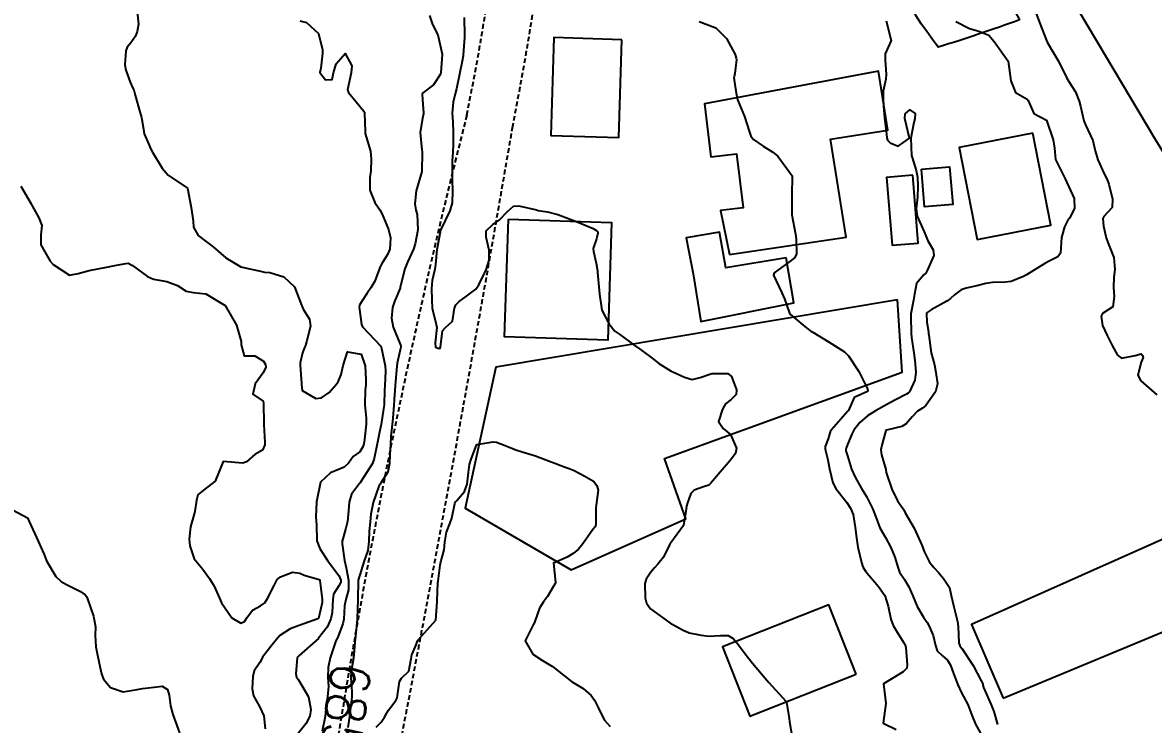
# Model space of a CAD drawing. Header units: metres. Extents: x 292545 to 299085, y 7450245 to 7463078.
# Drawn here: x 296326.8 to 296442.8, y 7454572.5 to 7454644.4 of the extents above; entities that cross this region are included whole.
import ezdxf
from ezdxf.enums import TextEntityAlignment as Align

# ---------------------------------------------------------------- set-up
doc = ezdxf.new("R2010")
doc.units = ezdxf.units.M
doc.linetypes.add('DASHED', pattern=[0.75, 0.5, -0.25])
for name, color, linetype in [('Cotas', 45, 'Continuous'), ('Curvas de Nivel 1m', 11, 'Continuous'), ('Curvas de Nivel 5m', 15, 'Continuous'), ('Edificações', 30, 'Continuous'), ('Vias Primárias', 230, 'Continuous'), ('Vias Secundárias', 230, 'DASHED')]:
    doc.layers.add(name, color=color, linetype=linetype)
doc.styles.add('Style-STANDARD', font='STANDARD.shx')

msp = doc.modelspace()

# ---------------------------------------------------------------- linework, layer by layer
at = {"layer": 'Curvas de Nivel 1m', "flags": 128}
for points, elevation in [([(296338.58, 7454645.52), (296338.71, 7454644.28), (296338.59, 7454643.52), (296338.42, 7454643.04), (296337.93, 7454642.35), (296337.56, 7454641.89), (296337.43, 7454641.53), (296337.33, 7454640.1), (296337.41, 7454639.53), (296337.88, 7454638.3), (296338.12, 7454637.78), (296338.23, 7454637.52), (296338.39, 7454636.99), (296338.78, 7454635.52), (296339.03, 7454634.71), (296339.25, 7454633.51), (296339.32, 7454633.01), (296339.81, 7454631.87), (296339.97, 7454631.5), (296340.15, 7454631.15), (296341.16, 7454629.49), (296341.77, 7454628.79), (296343.75, 7454627.46), (296344.14, 7454625.45), (296344.32, 7454624.06), (296344.38, 7454623.45), (296344.84, 7454622.58), (296345.69, 7454621.96), (296346.39, 7454621.42), (296347.67, 7454620.3), (296349.21, 7454619.39), (296349.65, 7454619.29), (296351.23, 7454618.95), (296351.65, 7454618.85), (296352.19, 7454618.81), (296353.64, 7454618.36), (296354.71, 7454617.33), (296355.46, 7454615.46), (296355.5, 7454615.32), (296355.6, 7454615.04), (296356.28, 7454614), (296356.37, 7454613.31), (296355.95, 7454611.7), (296355.84, 7454611.32), (296355.76, 7454611.11), (296355.55, 7454610.58), (296355.31, 7454609.55), (296355.3, 7454609.32), (296355.44, 7454607.39), (296355.45, 7454607.32), (296355.5, 7454606.69), (296356.91, 7454605.88), (296357.49, 7454605.94), (296358.28, 7454606.51), (296358.98, 7454607.28), (296359.2, 7454607.59), (296359.52, 7454608.35), (296359.71, 7454609.27), (296360.15, 7454610.66), (296361.55, 7454610.42), (296361.97, 7454609.24), (296362.05, 7454607.78), (296362.03, 7454607.24), (296361.99, 7454606.76), (296361.94, 7454605.24), (296362.09, 7454603.86), (296362.07, 7454603.24), (296361.89, 7454601.68), (296361.82, 7454601.24), (296361.74, 7454600.94), (296361.43, 7454600.43), (296360.75, 7454599.93), (296360.26, 7454599.26), (296359.82, 7454598.85), (296359.41, 7454598.67), (296358.42, 7454598.26), (296357.39, 7454597.29), (296356.98, 7454595.3), (296356.91, 7454593.74), (296356.95, 7454593.3), (296356.97, 7454592.92), (296357.03, 7454591.29), (296357.31, 7454590.49), (296358.1, 7454589.28), (296359.28, 7454587.75), (296359.48, 7454587.27), (296359.48, 7454587.06), (296359.27, 7454586.67), (296358.72, 7454585.81), (296358.64, 7454585.28), (296358.58, 7454583.93), (296358.46, 7454583.28), (296358.08, 7454582.42), (296357.2, 7454581.32), (296357.18, 7454581.29), (296355.18, 7454579.49), (296355.09, 7454579.42), (296355.01, 7454579.32), (296354.85, 7454577.64), (296354.93, 7454577.32), (296355.15, 7454577.02), (296356.15, 7454575.31), (296356.41, 7454574.01), (296356.3, 7454573.31), (296355.9, 7454572.51), (296355.08, 7454571.5)], 687), ([(296355.26, 7454644.62), (296355.95, 7454644.42), (296357.2, 7454643.3), (296357.59, 7454641.62), (296357.59, 7454641.29), (296357.44, 7454639.75), (296357.32, 7454639.3), (296357.89, 7454638.54), (296358.59, 7454638.58), (296358.73, 7454639.28), (296359, 7454640.18), (296359.91, 7454641.27), (296360.62, 7454639.98), (296360.55, 7454639.26), (296360.15, 7454637.54), (296360.25, 7454637.26), (296361.84, 7454635.36), (296361.9, 7454635.24), (296361.91, 7454635.17), (296361.96, 7454633.24), (296361.99, 7454633.07), (296362.51, 7454631.23), (296362.6, 7454630.41), (296362.54, 7454629.23), (296362.45, 7454628.55), (296362.44, 7454627.23), (296362.98, 7454625.99), (296363.47, 7454625.22), (296363.72, 7454624.78), (296364.38, 7454623.21), (296364.56, 7454622.34), (296364.5, 7454621.21), (296364.25, 7454620.63), (296363.66, 7454619.64), (296363.5, 7454619.37), (296363.44, 7454619.22), (296362.96, 7454617.91), (296362.57, 7454617.23), (296362.18, 7454616.67), (296361.61, 7454615.79), (296361.4, 7454615.45), (296361.35, 7454615.24), (296361.38, 7454615.02), (296361.59, 7454613.46), (296361.69, 7454613.24), (296363.56, 7454611.27), (296363.59, 7454611.22), (296363.61, 7454611.18), (296364.02, 7454609.22), (296364.05, 7454608.69), (296363.99, 7454607.22), (296363.97, 7454606.75), (296363.91, 7454605.22), (296363.87, 7454604.83), (296363.62, 7454603.22), (296363.59, 7454603.09), (296363.45, 7454602.42), (296363.21, 7454601.22), (296362.91, 7454599.74), (296362.71, 7454599.23), (296361.55, 7454597.4), (296361.46, 7454597.25), (296361.39, 7454597.15), (296360.58, 7454596.06), (296360.32, 7454595.26), (296360.27, 7454594.35), (296360.16, 7454593.26), (296360, 7454592.6), (296359.61, 7454591.27), (296359.61, 7454590.97), (296359.87, 7454589.26), (296360.02, 7454588.53), (296360.28, 7454587.26), (296360.27, 7454586.25), (296359.99, 7454585.26), (296359.87, 7454584.64), (296359.78, 7454583.26), (296359.69, 7454582.79), (296359.21, 7454581.5), (296359.14, 7454581.34), (296359.1, 7454581.27), (296358.97, 7454581.05), (296358.38, 7454579.28), (296358.17, 7454578.29), (296358.15, 7454577.29), (296358.21, 7454576.35), (296358.1, 7454575.29), (296357.99, 7454574.42), (296357.86, 7454573.29), (296357.55, 7454571.76)], 686), ([(296372.13, 7454644.95), (296372.17, 7454643.12), (296372.16, 7454642.9), (296372.02, 7454641.12), (296372.01, 7454641.02), (296371.91, 7454640.47), (296371.66, 7454639.12), (296371.35, 7454637.65), (296371.21, 7454637.13), (296371, 7454636.28), (296370.91, 7454635.13), (296370.95, 7454634.25), (296370.99, 7454633.13), (296371.01, 7454631.93), (296370.97, 7454631.13), (296370.9, 7454630.25), (296370.91, 7454629.13), (296370.91, 7454628.28), (296370.93, 7454627.13), (296370.91, 7454625.96), (296370.64, 7454625.14), (296369.7, 7454623.15), (296369.38, 7454621.45), (296369.34, 7454621.15), (296369.2, 7454619.61), (296369.11, 7454619.16), (296368.83, 7454617.97), (296368.78, 7454617.16), (296368.82, 7454615.95), (296368.86, 7454615.16), (296369.26, 7454613.48), (296369.33, 7454613.15), (296369.14, 7454611.58), (296369.17, 7454611.15), (296369.56, 7454611), (296369.66, 7454611.05), (296369.69, 7454611.15), (296369.92, 7454612.81), (296370.19, 7454613.14), (296370.92, 7454613.81), (296371.14, 7454615.13), (296371.27, 7454615.47), (296371.61, 7454615.84), (296372.37, 7454616.37), (296373.33, 7454617.1), (296373.64, 7454617.55), (296374.15, 7454618.59), (296374.38, 7454619.09), (296374.68, 7454620.08), (296374.7, 7454621.09), (296374.37, 7454622.41), (296374.38, 7454623.09), (296375.06, 7454623.73), (296375.71, 7454624.18), (296376.56, 7454625.07), (296377.2, 7454625.59), (296377.73, 7454625.62), (296379.55, 7454625.21), (296379.72, 7454625.17), (296380.68, 7454625.02), (296381.72, 7454624.74), (296382.99, 7454624.27), (296383.71, 7454624), (296385.37, 7454623.3), (296385.7, 7454623.11), (296385.78, 7454623.04), (296385.82, 7454622.96), (296385.83, 7454622.83), (296385.69, 7454622.26), (296385.37, 7454621.27), (296385.4, 7454620.96), (296385.66, 7454619.75), (296385.79, 7454618.96), (296385.8, 7454618.81), (296385.97, 7454616.96), (296386.01, 7454616.57), (296386.25, 7454614.95), (296386.97, 7454613.57), (296387.44, 7454612.94), (296387.58, 7454612.8), (296388.08, 7454612.43), (296389.56, 7454611.36), (296390.22, 7454610.9), (296391.54, 7454609.91), (296392.11, 7454609.46), (296393.07, 7454608.87), (296393.36, 7454608.69), (296393.53, 7454608.6), (296394.73, 7454608.06), (296395.52, 7454607.82), (296396.32, 7454608.03), (296397.53, 7454608.44), (296399.18, 7454608.45), (296399.53, 7454608.14), (296400.05, 7454606.78), (296400.01, 7454606.28), (296399.5, 7454605.79), (296398.94, 7454605.35), (296398.63, 7454604.8), (296398.2, 7454603.54), (296398.69, 7454602.8), (296399.45, 7454602.18), (296400.07, 7454600.78), (296399.97, 7454600.24), (296399.42, 7454599.52), (296398.79, 7454598.8), (296397.4, 7454597.15), (296397.21, 7454597.01), (296396.67, 7454596.83), (296395.73, 7454596.5), (296395.38, 7454596.13), (296395.02, 7454595.19), (296394.93, 7454594.85), (296394.85, 7454594.34), (296394.63, 7454592.85), (296393.32, 7454591.07), (296393.23, 7454590.97), (296393.17, 7454590.87), (296392.57, 7454589.61), (296392, 7454588.88), (296391.65, 7454588.52), (296391.28, 7454588.07), (296390.81, 7454587.36), (296390.66, 7454586.9), (296390.7, 7454585.44), (296390.82, 7454584.89), (296391.24, 7454584.3), (296393.22, 7454582.87), (296394.52, 7454582.15), (296395.21, 7454581.85), (296396.44, 7454581.6), (296397.21, 7454581.52), (296398.43, 7454581.59), (296399.21, 7454581.59), (296399.71, 7454581.29), (296400.12, 7454580.79), (296401.18, 7454579.38), (296401.69, 7454578.76), (296403.16, 7454576.99), (296403.37, 7454576.75), (296405.12, 7454574.85), (296405.17, 7454574.73), (296405.45, 7454573.07), (296405.5, 7454572.72), (296405.73, 7454571.36)], 684), ([(296396.24, 7454644.55), (296397.95, 7454643.88), (296399.03, 7454642.8), (296399.92, 7454641.17), (296400.04, 7454640.79), (296400.05, 7454640.65), (296399.9, 7454639.22), (296399.81, 7454638.88), (296399.78, 7454638.79), (296399.88, 7454638.09), (296400.11, 7454636.79), (296400.21, 7454636.43), (296400.88, 7454634.78), (296401.4, 7454633.19), (296401.53, 7454632.77), (296401.81, 7454632.45), (296402.79, 7454631.75), (296403.8, 7454631.13), (296404.29, 7454630.74), (296405.77, 7454628.72), (296405.74, 7454626.72), (296405.72, 7454624.72), (296406.12, 7454622.72), (296406.18, 7454622.23), (296406.22, 7454620.71), (296406.05, 7454620.34), (296405.67, 7454620.02), (296403.92, 7454618.75), (296403.86, 7454618.53), (296404.7, 7454616.73), (296404.99, 7454616.1), (296405.47, 7454614.72), (296405.51, 7454614.63), (296405.6, 7454614.51), (296406.89, 7454613.41), (296407.58, 7454612.86), (296407.69, 7454612.8), (296407.89, 7454612.7), (296409.57, 7454611.67), (296411.14, 7454610.65), (296411.55, 7454610.25), (296412.6, 7454608.64), (296413.51, 7454606.89), (296413.53, 7454606.63), (296413.5, 7454606.61), (296412.14, 7454606), (296411.54, 7454604.65), (296411.52, 7454604.61), (296411.48, 7454604.57), (296409.79, 7454602.68), (296409.67, 7454602.47), (296409.45, 7454601.73), (296409.16, 7454600.96), (296409.17, 7454600.68), (296409.42, 7454599.58), (296409.57, 7454598.84), (296409.6, 7454598.68), (296409.95, 7454597.22), (296410.23, 7454596.67), (296411.37, 7454595.23), (296411.76, 7454594.65), (296412.01, 7454593.99), (296412.22, 7454592.64), (296412.35, 7454591.61), (296412.49, 7454590.64), (296412.87, 7454589.06), (296413.03, 7454588.63), (296413.29, 7454588.19), (296414.64, 7454586.62), (296415.26, 7454585.7), (296415.61, 7454584.6), (296415.88, 7454583.25), (296416.14, 7454582.6), (296416.54, 7454581.91), (296417.21, 7454580.84), (296417.35, 7454580.58), (296417.44, 7454580.34), (296417.57, 7454578.58), (296417.53, 7454578.22), (296417.17, 7454577.85), (296415.15, 7454576.61), (296415.38, 7454574.61), (296415.1, 7454572.61), (296416.45, 7454571.94)], 683), ([(296415.4, 7454644.61), (296415.93, 7454642.6), (296415.32, 7454641.21), (296415.29, 7454640.61), (296415.41, 7454639.09), (296415.37, 7454638.61), (296415.1, 7454637.38), (296415.09, 7454636.61), (296415.15, 7454635.9), (296415.25, 7454634.61), (296415.45, 7454632.97), (296415.49, 7454632.6), (296415.56, 7454632.36), (296415.81, 7454632.11), (296416.64, 7454631.75), (296417.81, 7454632.58), (296417.32, 7454634.59), (296417.36, 7454635.07), (296417.85, 7454635.48), (296418.4, 7454635.12), (296418.36, 7454634.57), (296418.23, 7454634.18), (296417.94, 7454632.58), (296418.02, 7454630.81), (296418.07, 7454630.58), (296418.47, 7454629.26), (296418.61, 7454628.57), (296418.67, 7454627.65), (296418.62, 7454626.57), (296418.49, 7454625.33), (296418.59, 7454624.57), (296419.29, 7454622.96), (296419.47, 7454622.55), (296419.53, 7454622.39), (296419.69, 7454622.05), (296420.24, 7454621.11), (296420.31, 7454620.55), (296419.66, 7454619.07), (296419.48, 7454618.74), (296419.28, 7454618.56), (296418.53, 7454617.68), (296418.33, 7454616.57), (296418.22, 7454615.98), (296417.95, 7454614.58), (296417.94, 7454614.24), (296417.98, 7454612.58), (296418.02, 7454612.13), (296418.23, 7454610.57), (296418.34, 7454609.78), (296418.44, 7454608.57), (296418.34, 7454607.75), (296417.79, 7454606.58), (296417.66, 7454606.42), (296417.5, 7454606.32), (296416.36, 7454605.73), (296415.49, 7454605.27), (296414.3, 7454604.62), (296413.48, 7454604.09), (296412.7, 7454603.41), (296412.09, 7454602.64), (296411.88, 7454602.22), (296411.44, 7454601.16), (296411.29, 7454600.79), (296411.27, 7454600.65), (296411.28, 7454600.5), (296411.43, 7454599.99), (296411.86, 7454598.65), (296412.23, 7454597.82), (296412.89, 7454596.64), (296413.38, 7454595.85), (296414.02, 7454594.62), (296414.37, 7454593.63), (296414.76, 7454592.62), (296415.33, 7454591.62), (296415.89, 7454590.6), (296416.31, 7454589.6), (296416.61, 7454588.59), (296416.79, 7454588.09), (296417.28, 7454587.34), (296417.75, 7454586.58), (296418.1, 7454585.73), (296418.59, 7454584.57), (296419.23, 7454583.45), (296419.6, 7454582.93), (296419.82, 7454582.55), (296420.24, 7454581.57), (296420.47, 7454580.54), (296420.65, 7454580), (296421.18, 7454579.49), (296421.69, 7454579.05), (296422.01, 7454578.53), (296422.33, 7454577.69), (296422.75, 7454576.52), (296423.14, 7454575.72), (296423.78, 7454574.5), (296424.21, 7454573.4), (296424.57, 7454572.5), (296425.09, 7454571.56)], 682), ([(296422.54, 7454644.52), (296423.95, 7454643.83), (296424.9, 7454643.54), (296425.94, 7454643.12), (296426.48, 7454642.47), (296427.91, 7454640.46), (296428.19, 7454638.46), (296428.67, 7454637.24), (296429.86, 7454636.58), (296429.97, 7454636.43), (296430.54, 7454635.12), (296431.84, 7454634.41), (296432.53, 7454632.4), (296432.67, 7454631.54), (296432.79, 7454630.4), (296433.77, 7454628.39), (296434.68, 7454626.38), (296434.71, 7454625.35), (296434.22, 7454624.38), (296434.01, 7454624.09), (296433.71, 7454623.49), (296433.45, 7454622.64), (296433.4, 7454622.39), (296433.3, 7454620.77), (296433, 7454620.4), (296432.12, 7454619.96), (296431.67, 7454619.74), (296429.79, 7454618.57), (296429.65, 7454618.5), (296429.62, 7454618.47), (296429.56, 7454618.44), (296428.22, 7454617.88), (296427.64, 7454617.8), (296426.33, 7454617.79), (296425.64, 7454617.69), (296424.7, 7454617.43), (296423.63, 7454617.21), (296423.1, 7454617.04), (296422.41, 7454616.52), (296422.02, 7454616.12), (296421.62, 7454615.87), (296420.04, 7454614.99), (296419.6, 7454614.7), (296419.54, 7454614.62), (296419.53, 7454614.56), (296419.59, 7454613.71), (296419.74, 7454612.71), (296419.76, 7454612.56), (296419.77, 7454612.37), (296420.04, 7454610.55), (296420.35, 7454609.35), (296420.51, 7454608.55), (296420.66, 7454607.4), (296420.48, 7454606.55), (296419.49, 7454605.16), (296419.15, 7454604.9), (296418.64, 7454604.57), (296418.06, 7454603.99), (296417.47, 7454603.28), (296417.03, 7454603.02), (296415.46, 7454602.64), (296415.39, 7454602.6), (296414.96, 7454601.09), (296414.85, 7454600.61), (296414.93, 7454600.11), (296415.36, 7454598.6), (296415.37, 7454598.56), (296415.41, 7454598.29), (296415.99, 7454596.59), (296416.58, 7454595.38), (296417.16, 7454594.58), (296417.23, 7454594.45), (296417.36, 7454594.16), (296418.27, 7454592.57), (296419.09, 7454590.79), (296419.17, 7454590.56), (296419.31, 7454590.18), (296419.85, 7454589.1), (296420.3, 7454588.54), (296420.78, 7454588.03), (296421.28, 7454587.44), (296421.92, 7454586.52), (296422.08, 7454585.7), (296422.34, 7454584.52), (296422.72, 7454583.03), (296422.79, 7454582.51), (296422.87, 7454580.84), (296422.98, 7454580.51), (296423.07, 7454580.39), (296423.19, 7454580.22), (296424.32, 7454578.5), (296425.16, 7454576.94), (296425.31, 7454576.64), (296425.34, 7454576.49), (296425.39, 7454576.25), (296426.18, 7454574.47), (296426.45, 7454573.8), (296426.82, 7454572.46)], 681), ([(296326.64, 7454627.66), (296327.73, 7454625.83), (296327.83, 7454625.65), (296328.49, 7454624.42), (296328.82, 7454623.63), (296328.72, 7454622.66), (296328.7, 7454621.63), (296329.66, 7454619.96), (296329.97, 7454619.62), (296331.64, 7454618.52), (296332.55, 7454618.69), (296333.65, 7454619.02), (296335.45, 7454619.35), (296335.65, 7454619.38), (296335.8, 7454619.4), (296336.47, 7454619.54), (296337.44, 7454619.74), (296337.66, 7454619.76), (296338.11, 7454619.53), (296339.64, 7454618.39), (296340.27, 7454618.13), (296341.64, 7454617.87), (296342.71, 7454617.47), (296343.62, 7454616.9), (296344.33, 7454616.74), (296345.62, 7454616.61), (296347.6, 7454615.41), (296348.78, 7454613.4), (296349.24, 7454611.72), (296349.26, 7454611.39), (296349.55, 7454610.26), (296350.66, 7454610.26), (296351.54, 7454609.72), (296351.74, 7454609.36), (296351.8, 7454609.09), (296351.52, 7454608.53), (296350.68, 7454607.37), (296350.45, 7454606.33), (296351.5, 7454605.62), (296351.55, 7454605.36), (296351.55, 7454605.31), (296351.59, 7454603.36), (296351.59, 7454603.23), (296351.68, 7454601.36), (296351.67, 7454601.13), (296351.43, 7454600.6), (296350.65, 7454600.15), (296349.81, 7454599.38), (296349.41, 7454599.25), (296347.41, 7454599.41), (296346.6, 7454597.42), (296345.38, 7454596.47), (296344.81, 7454596.02), (296344.66, 7454595.45), (296344.5, 7454594.31), (296344.28, 7454593.45), (296344.06, 7454592.73), (296343.91, 7454591.45), (296344, 7454590.77), (296344.43, 7454589.45), (296345.29, 7454588.42), (296346.01, 7454587.43), (296346.48, 7454586.64), (296347.04, 7454585.41), (296347.25, 7454584.94), (296348.3, 7454583.4), (296349.22, 7454582.84), (296349.58, 7454583.02), (296349.85, 7454583.38), (296350.42, 7454584.19), (296351.24, 7454584.61), (296351.67, 7454584.94), (296351.96, 7454585.36), (296352.63, 7454586.71), (296352.96, 7454587.34), (296353.28, 7454587.61), (296354.52, 7454588.09), (296355.28, 7454587.98), (296355.73, 7454587.77), (296357.27, 7454587.34), (296357.33, 7454587.29), (296357.34, 7454587.22), (296357.56, 7454585.29), (296357.56, 7454584.98), (296357.23, 7454583.46), (296357.18, 7454583.33), (296357.11, 7454583.29), (296355.22, 7454582.59), (296354.27, 7454582.27), (296353.21, 7454581.57), (296353, 7454581.34), (296352.31, 7454580.47), (296351.45, 7454579.37), (296351.36, 7454579.19), (296351.17, 7454578.82), (296350.59, 7454577.95), (296350.45, 7454577.38), (296350.4, 7454576.12), (296350.52, 7454575.38), (296351.12, 7454574.29), (296351.57, 7454573.36), (296351.73, 7454572)], 688), ([(296325.36, 7454594.7), (296327.34, 7454593.65), (296328.25, 7454591.64), (296329.05, 7454589.89), (296329.15, 7454589.63), (296329.3, 7454589.25), (296330.23, 7454587.62), (296330.78, 7454587.12), (296331.27, 7454586.86), (296332.76, 7454586.09), (296333.25, 7454585.76), (296333.39, 7454585.58), (296333.5, 7454585.33), (296334.12, 7454583.57), (296334.3, 7454582.48), (296334.28, 7454581.57), (296334.35, 7454580.41), (296334.52, 7454579.57), (296334.91, 7454577.8), (296334.98, 7454577.56), (296335.15, 7454577.11), (296335.84, 7454576.25), (296337.14, 7454575.82), (296338.6, 7454576.05), (296339.14, 7454576.15), (296340.34, 7454576.3), (296341.14, 7454576.37), (296341.71, 7454576.06), (296341.87, 7454575.48), (296342.02, 7454574.38), (296342.26, 7454573.47), (296342.94, 7454571.6)], 689)]:
    msp.add_lwpolyline(points, dxfattribs=dict(at, elevation=elevation))
at = {"layer": 'Curvas de Nivel 5m', "flags": 128}
for points, elevation in [([(296430.66, 7454645.74), (296431.13, 7454644.42), (296431.93, 7454642.41), (296433.11, 7454640.4), (296433.89, 7454638.78), (296434.15, 7454638.39), (296434.82, 7454637.33), (296435.19, 7454636.37), (296435.34, 7454635.85), (296435.69, 7454634.36), (296435.84, 7454633.93), (296436.61, 7454632.35), (296436.86, 7454631.29), (296437.13, 7454630.35), (296437.77, 7454628.93), (296438.07, 7454628.34), (296438.24, 7454627.85), (296438.63, 7454626.33), (296438.6, 7454625.47), (296437.73, 7454624.56), (296437.65, 7454624.41), (296437.64, 7454624.34), (296437.71, 7454623.54), (296437.96, 7454622.34), (296438.15, 7454621.87), (296438.75, 7454620.33), (296438.87, 7454619.12), (296438.77, 7454618.33), (296438.71, 7454617.26), (296438.78, 7454616.33), (296438.67, 7454615.27), (296437.61, 7454614.61), (296437.45, 7454614.34), (296437.59, 7454613.36), (296438.09, 7454612.33), (296438.59, 7454611.31), (296439.15, 7454610.32), (296439.55, 7454610.02), (296440.95, 7454610.3), (296441.55, 7454610.46), (296441.71, 7454610.29), (296441.76, 7454610.08), (296441.55, 7454609.62), (296441.23, 7454608.29), (296441.52, 7454607.7), (296443.18, 7454606.27)], 680), ([(296368.57, 7454645.16), (296368.89, 7454644.23), (296369.41, 7454643.16), (296369.87, 7454641.19), (296369.87, 7454641.15), (296369.74, 7454639.31), (296369.7, 7454639.15), (296368.98, 7454638.06), (296367.86, 7454637.2), (296367.84, 7454637.19), (296367.83, 7454637.17), (296367.82, 7454637.12), (296367.86, 7454636.5), (296367.95, 7454635.17), (296367.94, 7454635.07), (296367.84, 7454634.62), (296367.61, 7454633.17), (296367.8, 7454631.39), (296367.83, 7454631.17), (296367.83, 7454631.13), (296367.77, 7454629.17), (296367.2, 7454627.18), (296367.08, 7454625.83), (296367.18, 7454625.18), (296367.29, 7454624.74), (296367.38, 7454623.17), (296367.11, 7454621.75), (296366.93, 7454621.18), (296366.32, 7454619.85), (296366.05, 7454619.19), (296365.64, 7454617.57), (296365.57, 7454617.27), (296365.55, 7454617.2), (296364.98, 7454615.83), (296364.77, 7454615.21), (296364.67, 7454614.13), (296364.84, 7454613.21), (296365.57, 7454611.45), (296365.64, 7454611.27), (296365.64, 7454611.2), (296365.63, 7454611.13), (296365.56, 7454610.86), (296365.25, 7454609.49), (296365.22, 7454609.2), (296365.1, 7454607.62), (296365.06, 7454607.2), (296364.94, 7454605.75), (296364.91, 7454605.21), (296364.8, 7454603.88), (296364.74, 7454603.21), (296364.62, 7454602.03), (296364.56, 7454601.21), (296364.52, 7454600.12), (296364.47, 7454599.21), (296364.29, 7454598.32), (296363.58, 7454597.22), (296363.5, 7454597.11), (296363.39, 7454596.89), (296362.79, 7454595.23), (296362.57, 7454594.02), (296362.5, 7454593.23), (296362.39, 7454592.29), (296362.34, 7454591.23), (296362.23, 7454590.31), (296361.86, 7454589.24), (296361.27, 7454587.25), (296361.23, 7454585.27), (296361.23, 7454585.25), (296361.16, 7454583.32), (296361.16, 7454583.25), (296360.97, 7454581.48), (296360.95, 7454581.25), (296360.81, 7454579.63), (296360.76, 7454579.25), (296360.54, 7454577.88), (296360.52, 7454577.26), (296360.61, 7454575.79), (296360.6, 7454575.26), (296360.45, 7454573.92), (296360.37, 7454573.26), (296360.2, 7454572.15)], 685), ([(296363.09, 7454572.19), (296363.61, 7454572.7), (296363.96, 7454573.21), (296364.38, 7454573.94), (296365.13, 7454574.9), (296365.22, 7454575.11), (296365.24, 7454575.2), (296365.48, 7454576.87), (296365.69, 7454577.19), (296366.44, 7454577.91), (296366.69, 7454579.18), (296366.77, 7454579.59), (296367.19, 7454580.63), (296367.34, 7454581.04), (296367.43, 7454581.18), (296369.22, 7454583.15), (296369.37, 7454585.03), (296369.37, 7454585.15), (296369.43, 7454586.99), (296369.45, 7454587.15), (296369.65, 7454588.78), (296369.74, 7454589.15), (296370.08, 7454590.38), (296370.16, 7454591.14), (296370.32, 7454592.16), (296370.69, 7454593.14), (296370.86, 7454593.62), (296371.17, 7454595.13), (296371.23, 7454595.27), (296371.37, 7454595.41), (296372.17, 7454596.33), (296372.44, 7454597.11), (296372.57, 7454598.28), (296372.69, 7454599.11), (296372.86, 7454599.67), (296373.4, 7454601.1), (296373.44, 7454601.16), (296375.08, 7454601.45), (296375.45, 7454601.41), (296376.32, 7454601.07), (296377.44, 7454600.63), (296378.06, 7454600.42), (296379.43, 7454599.99), (296381.05, 7454599.39), (296381.42, 7454599.24), (296382.04, 7454599), (296383.08, 7454598.65), (296383.41, 7454598.5), (296384.42, 7454597.96), (296385.4, 7454597.4), (296385.74, 7454596.96), (296385.86, 7454596.48), (296385.67, 7454594.96), (296385.64, 7454594.67), (296385.64, 7454592.96), (296385.57, 7454592.73), (296385.34, 7454592.44), (296384.3, 7454590.98), (296383.85, 7454590.44), (296383.31, 7454589.98), (296382.68, 7454589.62), (296381.29, 7454589.01), (296381.48, 7454587.01), (296381.43, 7454586.85), (296381.27, 7454586.57), (296380.69, 7454585.59), (296380.25, 7454585.02), (296379.86, 7454584.4), (296379.36, 7454583.03), (296379.33, 7454582.92), (296379.22, 7454582.69), (296378.4, 7454581.04), (296379.18, 7454579.66), (296380.15, 7454579.02), (296381.17, 7454578.39), (296382.98, 7454576.99), (296383.15, 7454576.88), (296384.32, 7454576.15), (296385.14, 7454575.42), (296385.48, 7454574.96), (296385.86, 7454574.21), (296386.49, 7454572.95), (296387.1, 7454572.24)], 685)]:
    msp.add_lwpolyline(points, dxfattribs=dict(at, elevation=elevation))
at = {"layer": 'Edificações'}
msp.add_lwpolyline([(296384.07, 7454669.35, -0.013145), (296384.97, 7454695.78, 0.023678), (296382, 7454721.27, 0.031693), (296375.28, 7454749.95, -0.554921), (296379.15, 7454749.35, 0.002321), (296388.17, 7454729.02, 0.029167), (296401.17, 7454704.6, -0.085222), (296407.39, 7454683.29, -0.03572), (296398.42, 7454680.95, 0.008674), (296399.93, 7454671.32, 0.008117), (296415.9, 7454672.52, 0.035065), (296429.1, 7454644.7, -0.010385), (296420.75, 7454641.9, -0.067305), (296412.89, 7454655.66, -0.002683), (296403.32, 7454652.71, 0.017058), (296397.68, 7454671.2, 0.050815)], format="xyb", close=True, dxfattribs=at)
for points in [[(296388.3, 7454642.66), (296381.32, 7454642.88), (296381, 7454632.85), (296387.98, 7454632.63)], [(296399.34, 7454620.65), (296411.31, 7454622.41), (296409.71, 7454632.47), (296415.58, 7454633.41), (296414.61, 7454639.46), (296396.79, 7454636.1), (296397.44, 7454630.66), (296400.07, 7454630.98), (296400.74, 7454625.42), (296398.43, 7454625.15)], [(296430.45, 7454633.09), (296422.88, 7454631.61), (296424.73, 7454622.17), (296432.3, 7454623.65)], [(296419.02, 7454629.41), (296421.92, 7454629.65), (296422.23, 7454625.79), (296419.34, 7454625.55)], [(296418.14, 7454628.77), (296415.45, 7454628.55), (296416.02, 7454621.59), (296418.7, 7454621.81)], [(296376.66, 7454624.27), (296387.24, 7454623.93), (296386.85, 7454611.85), (296376.28, 7454612.19)], [(296405.14, 7454620.3), (296398.98, 7454619.27), (296398.33, 7454622.95), (296394.91, 7454622.37), (296395.6, 7454618.65), (296396.4, 7454613.78), (296405.95, 7454615.7)], [(296416.56, 7454615.99), (296375.38, 7454609.1), (296372.22, 7454594.65), (296383.09, 7454588.3), (296394.87, 7454593.53), (296392.66, 7454599.74), (296417.05, 7454608.57)], [(296427.4, 7454575.14), (296449.57, 7454584.36), (296454.11, 7454575.37), (296462.17, 7454579.14), (296454.26, 7454596.11), (296424.15, 7454582.72)], [(296412.34, 7454577.62), (296409.54, 7454584.74), (296398.61, 7454580.43), (296401.41, 7454573.31)]]:
    msp.add_lwpolyline(points, close=True, dxfattribs=at)
at = {"layer": 'Vias Primárias'}
msp.add_lwpolyline([(296419.7, 7454332.04), (296450.53, 7454417.21), (296476.86, 7454490.81), (296492.4, 7454533.47, 0.217563), (296490.65, 7454555.47), (296443.06, 7454632.37), (296410.93, 7454686.38), (296388.55, 7454731.82), (296380.71, 7454749.95, 0.141466), (296366.05, 7454764.34, -0.034492), (296373.87, 7454749.95)], format="xyb", dxfattribs=at)
at = {"layer": 'Vias Secundárias', "elevation": 682.71}
for points in [[(296385.73, 7454384.89), (296361.32, 7454468.33, -0.110632), (296356.94, 7454522.67, 0.019159), (296365.6, 7454570.58, 0.00504), (296377.09, 7454633.65, 0.04179), (296384.01, 7454697.32, 0.057583), (296373.87, 7454749.95, 0.035805)], [(296374.52, 7454401.88), (296355.23, 7454467.07, -0.100893), (296350.33, 7454523.41, -0.034449), (296359.25, 7454571.52, -0.022584), (296372.4, 7454634.94, 0.05763), (296377.75, 7454697.21, 0.035581), (296368.21, 7454747.99, 70.823921)]]:
    msp.add_lwpolyline(points, format="xyb", dxfattribs=at)

# ---------------------------------------------------------------- texts
at = {"layer": 'Cotas', "style": 'Style-STANDARD'}
msp.add_text('685', height=4, rotation=262.5362, dxfattribs=at).set_placement((296359.99, 7454574.1, 685), align=Align.MIDDLE_CENTER)

doc.saveas('drawing.dxf')
